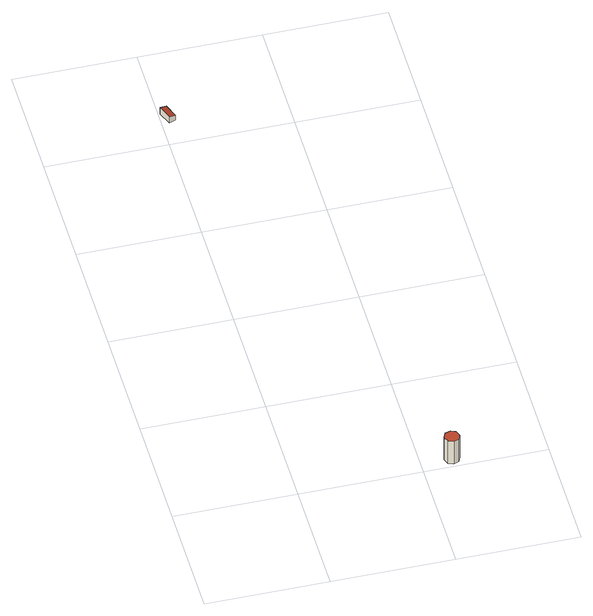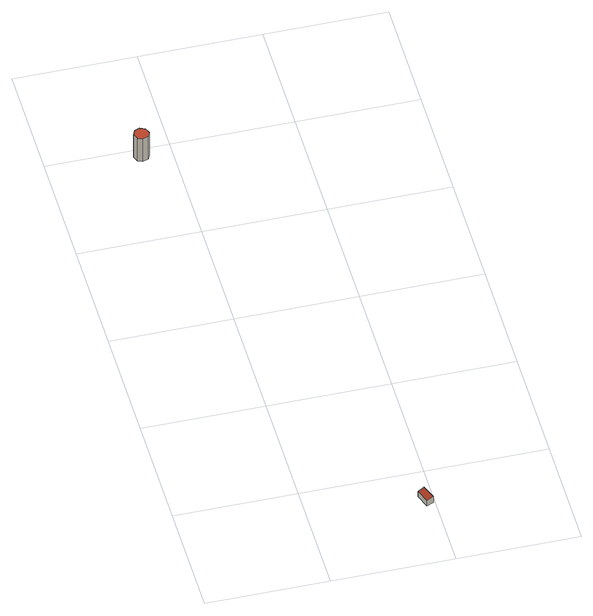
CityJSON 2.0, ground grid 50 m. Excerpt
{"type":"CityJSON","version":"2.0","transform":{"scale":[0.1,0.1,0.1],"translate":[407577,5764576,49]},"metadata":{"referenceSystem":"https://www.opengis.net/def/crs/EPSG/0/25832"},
"CityObjects":{
"building1":{"type":"Building","attributes":{"Gemeindeschluessel":"05515000","Geometrietyp2DReferenz":"3000","function":"51001_1003","roofType":"1000","measuredHeight":11.97},"geometry":[{"type":"Solid","lod":"2","boundaries":[[[[0,1,2,3]],[[4,5,1,0]],[[6,7,5,4]],[[8,9,7,6]],[[10,11,9,8]],[[12,13,11,10]],[[14,15,13,12]],[[3,2,15,14]],[[12,10,8,6,4,0,3,14]],[[1,5,7,9,11,13,15,2]]]],"semantics":{"surfaces":[{"type":"WallSurface"},{"type":"RoofSurface"},{"type":"GroundSurface"}],"values":[[0,0,0,0,0,0,0,0,1,2]]}}]},
"building2":{"type":"Building","attributes":{"Gemeindeschluessel":"05515000","Geometrietyp2DReferenz":"3000","function":"51009_1610","roofType":"2100","measuredHeight":3.3},"geometry":[{"type":"Solid","lod":"2","boundaries":[[[[16,17,18,19]],[[20,21,17,16]],[[22,23,21,20]],[[19,18,23,22]],[[20,16,19,22]],[[17,21,23,18]]]],"semantics":{"surfaces":[{"type":"WallSurface"},{"type":"RoofSurface"},{"type":"GroundSurface"}],"values":[[0,0,0,0,1,2]]}}]}
},
"vertices":[
[601,17,129],[601,17,9],[622,8,9],[622,8,129],[591,41,129],[591,41,9],[601,62,129],[601,62,9],[624,70,129],[624,70,9],[645,61,129],[645,61,9],[653,37,129],[653,37,9],[644,16,129],[644,16,9],
[28,2116,37],[28,2116,4],[56,2126,4],[56,2126,29],[6,2175,37],[6,2175,4],[34,2186,29],[34,2186,4]
]}
